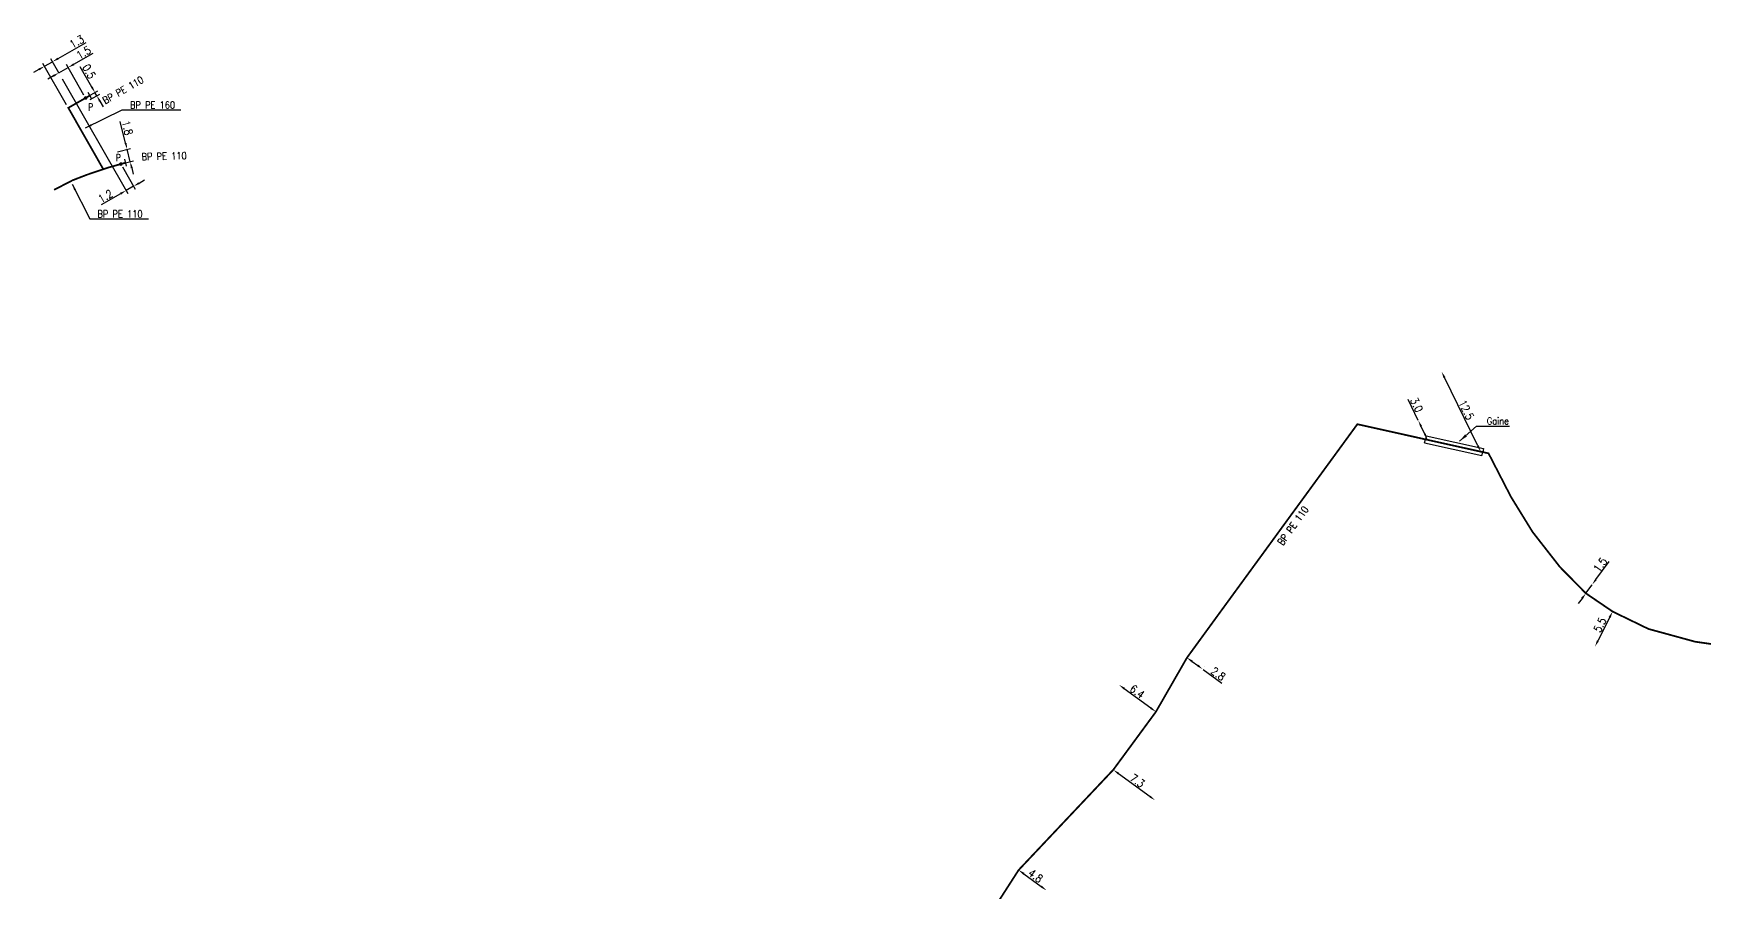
# Model space of a CAD drawing. Header units: millimetres. Extents: x 183997 to 185000, y 126999 to 128004.
# Drawn here: x 183997.1 to 184232, y 127145.6 to 127266.4 of the extents above; entities that cross this region are included whole.
import ezdxf
from ezdxf.enums import TextEntityAlignment as Align

# ---------------------------------------------------------------- set-up
doc = ezdxf.new("R2010")
doc.units = ezdxf.units.MM
doc.header["$PDMODE"] = 34
doc.linetypes.add('L_25_PE', pattern=[2000, 1000, 1000])
doc.layers.get('0').update_dxf_attribs({"linetype": 'CONTINUOUS'})
doc.layers.get('DEFPOINTS').update_dxf_attribs({"linetype": 'CONTINUOUS'})
for name, color, linetype in [('L_150', 1, 'CONTINUOUS'), ('L_300', 7, 'CONTINUOUS'), ('L_340', 7, 'CONTINUOUS'), ('L_400', 7, 'CONTINUOUS')]:
    doc.layers.add(name, color=color, linetype=linetype)
doc.styles.add('G_ROMANS', font='ROMANS.SHX', dxfattribs={"width": 0.75})
doc.styles.get("Standard").update_dxf_attribs({"font": 'romans.shx', "width": 0.85})
doc.dimstyles.get("Standard").update_dxf_attribs({"dimtxt": 1.5, "dimasz": 1.2, "dimexe": 0.625, "dimexo": 0.625, "dimgap": 0.25, "dimtad": 1, "dimdec": 1, "dimzin": 0, "dimdsep": 46, "dimtxsty": 'Standard', "dimcen": -0.5, "dimadec": 0, "dimazin": 0, "dimtfac": 1, "dimtdec": 1, "dimtmove": 0, "dimatfit": 3, "dimfxl": 0, "dimtolj": 1, "dimtzin": 0, "dimarcsym": 0})

# ---------------------------------------------------------------- blocks, each defined once
blk = doc.blocks.new('*D55')
at = {"layer": 'DEFPOINTS', "color": 0, "linetype": 'Continuous', "transparency": 16777216}
for p in [(184219.08, 127185.07), (184216.61, 127180.16), (184216.61, 127180.16)]:
    blk.add_point(p, dxfattribs=at)
at = {"layer": 'L_150', "color": 0, "linetype": 'Continuous', "lineweight": -2, "transparency": 16777216}
blk.add_line((184218.68, 127184.27), (184217.01, 127180.96), dxfattribs=at)
at = {"layer": 'L_150', "color": 0, "linetype": 'Continuous', "transparency": 16777216}
for points in [[(184218.54, 127184.33), (184218.81, 127184.2), (184219.08, 127185.07)], [(184216.88, 127181.03), (184217.15, 127180.89), (184216.61, 127180.16)]]:
    blk.add_solid(points, dxfattribs=at)
at = {"layer": 'L_150', "color": 0, "linetype": 'Continuous', "transparency": 16777216, "insert": (184217.3, 127183.19), "char_height": 1.125, "attachment_point": 5, "rotation": 63.262}
blk.add_mtext('\\A1;5.5', dxfattribs=at)
blk = doc.blocks.new('*D58')
at = {"layer": 'DEFPOINTS', "color": 0, "linetype": 'Continuous', "transparency": 16777216}
for p in [(184216.21, 127188.84), (184216.21, 127188.84), (184215.31, 127187.64)]:
    blk.add_point(p, dxfattribs=at)
at = {"layer": 'L_150', "color": 0, "linetype": 'Continuous', "lineweight": -2, "transparency": 16777216}
for p, q in [((184216.74, 127189.57), (184218.61, 127192.09)), ((184215.31, 127187.64), (184216.21, 127188.84)), ((184214.78, 127186.91), (184214.24, 127186.19))]:
    blk.add_line(p, q, dxfattribs=at)
at = {"layer": 'L_150', "color": 0, "linetype": 'Continuous', "transparency": 16777216}
for points in [[(184216.62, 127189.65), (184216.86, 127189.48), (184216.21, 127188.84)], [(184214.66, 127187), (184214.9, 127186.82), (184215.31, 127187.64)]]:
    blk.add_solid(points, dxfattribs=at)
at = {"layer": 'L_150', "color": 0, "linetype": 'Continuous', "transparency": 16777216, "insert": (184217.34, 127191.64), "char_height": 1.125, "attachment_point": 5, "rotation": 53.5407}
blk.add_mtext('\\A1;1.5', dxfattribs=at)
blk = doc.blocks.new('*D59')
at = {"layer": 'DEFPOINTS', "color": 0, "linetype": 'Continuous', "transparency": 16777216}
for p in [(184195.05, 127218.78), (184195.05, 127218.78), (184200.55, 127207.55)]:
    blk.add_point(p, dxfattribs=at)
at = {"layer": 'L_150', "color": 0, "linetype": 'Continuous', "lineweight": -2, "transparency": 16777216}
blk.add_line((184200.15, 127208.36), (184195.44, 127217.97), dxfattribs=at)
at = {"layer": 'L_150', "color": 0, "linetype": 'Continuous', "transparency": 16777216}
for points in [[(184195.58, 127218.04), (184195.31, 127217.9), (184195.05, 127218.78)], [(184200.28, 127208.43), (184200.01, 127208.29), (184200.55, 127207.55)]]:
    blk.add_solid(points, dxfattribs=at)
at = {"layer": 'L_150', "color": 0, "linetype": 'Continuous', "transparency": 16777216, "insert": (184198.51, 127213.42), "char_height": 1.125, "attachment_point": 5, "rotation": 296.096}
blk.add_mtext('\\A1;12.5', dxfattribs=at)
blk = doc.blocks.new('*D60')
at = {"layer": 'DEFPOINTS', "color": 0, "linetype": 'Continuous', "transparency": 16777216}
for p in [(184191.77, 127211.91), (184191.77, 127211.91), (184193.07, 127209.21)]:
    blk.add_point(p, dxfattribs=at)
at = {"layer": 'L_150', "color": 0, "linetype": 'Continuous', "lineweight": -2, "transparency": 16777216}
for p, q in [((184191.77, 127211.91), (184190.34, 127214.87)), ((184192.68, 127210.02), (184192.16, 127211.1))]:
    blk.add_line(p, q, dxfattribs=at)
at = {"layer": 'L_150', "color": 0, "linetype": 'Continuous', "transparency": 16777216}
for points in [[(184192.3, 127211.17), (184192.03, 127211.04), (184191.77, 127211.91)], [(184192.82, 127210.09), (184192.55, 127209.96), (184193.07, 127209.21)]]:
    blk.add_solid(points, dxfattribs=at)
at = {"layer": 'L_150', "color": 0, "linetype": 'Continuous', "transparency": 16777216, "insert": (184191.53, 127214.12), "char_height": 1.125, "attachment_point": 5, "rotation": 295.812}
blk.add_mtext('\\A1;3.0', dxfattribs=at)
blk = doc.blocks.new('*D61')
at = {"layer": 'DEFPOINTS', "color": 0, "linetype": 'Continuous', "transparency": 16777216}
for p in [(184159.25, 127178.58), (184161.51, 127176.93), (184161.51, 127176.93)]:
    blk.add_point(p, dxfattribs=at)
at = {"layer": 'L_150', "color": 0, "linetype": 'Continuous', "lineweight": -2, "transparency": 16777216}
for p, q in [((184159.52, 127178.96), (184159.52, 127178.96)), ((184159.97, 127178.05), (184160.78, 127177.46)), ((184161.51, 127176.93), (184164.15, 127175)), ((184161.78, 127177.31), (184161.78, 127177.31))]:
    blk.add_line(p, q, dxfattribs=at)
at = {"layer": 'L_150', "color": 0, "linetype": 'Continuous', "transparency": 16777216}
for points in [[(184160.06, 127178.17), (184159.88, 127177.93), (184159.25, 127178.58)], [(184160.87, 127177.58), (184160.69, 127177.34), (184161.51, 127176.93)]]:
    blk.add_solid(points, dxfattribs=at)
at = {"layer": 'L_150', "color": 0, "linetype": 'Continuous', "transparency": 16777216, "insert": (184163.64, 127176.31), "char_height": 1.125, "attachment_point": 5, "rotation": 323.8611}
blk.add_mtext('\\A1;2.8', dxfattribs=at)
blk = doc.blocks.new('*D62')
at = {"layer": 'DEFPOINTS', "color": 0, "linetype": 'Continuous', "transparency": 16777216}
for p in [(184149.71, 127174.75), (184149.71, 127174.75), (184154.88, 127170.97)]:
    blk.add_point(p, dxfattribs=at)
at = {"layer": 'L_150', "color": 0, "linetype": 'Continuous', "lineweight": -2, "transparency": 16777216}
blk.add_line((184154.15, 127171.5), (184150.44, 127174.22), dxfattribs=at)
at = {"layer": 'L_150', "color": 0, "linetype": 'Continuous', "transparency": 16777216}
for points in [[(184150.53, 127174.34), (184150.35, 127174.09), (184149.71, 127174.75)], [(184154.24, 127171.62), (184154.07, 127171.38), (184154.88, 127170.97)]]:
    blk.add_solid(points, dxfattribs=at)
at = {"layer": 'L_150', "color": 0, "linetype": 'Continuous', "transparency": 16777216, "insert": (184152.25, 127173.82), "char_height": 1.125, "attachment_point": 5, "rotation": 323.8611}
blk.add_mtext('\\A1;6.4', dxfattribs=at)
blk = doc.blocks.new('*D63')
at = {"layer": 'DEFPOINTS', "color": 0, "linetype": 'Continuous', "transparency": 16777216}
for p in [(184148.89, 127162.82), (184154.79, 127158.52), (184154.79, 127158.52)]:
    blk.add_point(p, dxfattribs=at)
at = {"layer": 'L_150', "color": 0, "linetype": 'Continuous', "lineweight": -2, "transparency": 16777216}
blk.add_line((184149.62, 127162.29), (184154.06, 127159.05), dxfattribs=at)
at = {"layer": 'L_150', "color": 0, "linetype": 'Continuous', "transparency": 16777216}
for points in [[(184149.71, 127162.41), (184149.53, 127162.17), (184148.89, 127162.82)], [(184154.15, 127159.17), (184153.97, 127158.93), (184154.79, 127158.52)]]:
    blk.add_solid(points, dxfattribs=at)
at = {"layer": 'L_150', "color": 0, "linetype": 'Continuous', "transparency": 16777216, "insert": (184152.28, 127161.28), "char_height": 1.125, "attachment_point": 5, "rotation": 323.8611}
blk.add_mtext('\\A1;7.3', dxfattribs=at)
blk = doc.blocks.new('*D64')
at = {"layer": 'DEFPOINTS', "color": 0, "linetype": 'Continuous', "transparency": 16777216}
for p in [(184135.59, 127148.73), (184139.46, 127145.89), (184139.46, 127145.89)]:
    blk.add_point(p, dxfattribs=at)
at = {"layer": 'L_150', "color": 0, "linetype": 'Continuous', "lineweight": -2, "transparency": 16777216}
blk.add_line((184136.32, 127148.2), (184138.74, 127146.42), dxfattribs=at)
at = {"layer": 'L_150', "color": 0, "linetype": 'Continuous', "transparency": 16777216}
for points in [[(184136.41, 127148.32), (184136.23, 127148.07), (184135.59, 127148.73)], [(184138.83, 127146.54), (184138.65, 127146.3), (184139.46, 127145.89)]]:
    blk.add_solid(points, dxfattribs=at)
at = {"layer": 'L_150', "color": 0, "linetype": 'Continuous', "transparency": 16777216, "insert": (184137.97, 127147.91), "char_height": 1.125, "attachment_point": 5, "rotation": 323.7823}
blk.add_mtext('\\A1;4.8', dxfattribs=at)
blk = doc.blocks.new('*D133')
at = {"layer": 'DEFPOINTS', "color": 0, "linetype": 'Continuous', "transparency": 16777216}
for p in [(183999.79, 127262.38), (184000.92, 127260.4), (184002, 127255.89)]:
    blk.add_point(p, dxfattribs=at)
at = {"layer": 'L_150', "color": 0, "linetype": 'Continuous', "lineweight": -2, "transparency": 16777216}
for p, q in [((184000.57, 127262.83), (184004.53, 127265.09)), ((183997.88, 127261.29), (183997.1, 127260.85)), ((184001.76, 127256.3), (183998.43, 127262.14)), ((183998.66, 127261.74), (183999.79, 127262.38)), ((184000.69, 127260.81), (183999.56, 127262.79))]:
    blk.add_line(p, q, dxfattribs=at)
at = {"layer": 'L_150', "color": 0, "linetype": 'Continuous', "transparency": 16777216}
for points in [[(183997.8, 127261.42), (183997.95, 127261.16), (183998.66, 127261.74)], [(184000.5, 127262.96), (184000.65, 127262.7), (183999.79, 127262.38)]]:
    blk.add_solid(points, dxfattribs=at)
at = {"layer": 'L_150', "color": 0, "linetype": 'Continuous', "transparency": 16777216, "insert": (184003.19, 127265.19), "char_height": 1.125, "attachment_point": 5, "rotation": 29.7127}
blk.add_mtext('\\A1;1.3', dxfattribs=at)
blk = doc.blocks.new('*D134')
at = {"layer": 'DEFPOINTS', "color": 0, "transparency": 16777216}
for p in [(184000.68, 127260.82), (184000.92, 127260.4), (184004.43, 127257.28)]:
    blk.add_point(p, dxfattribs=at)
at = {"layer": 'L_300', "color": 0, "lineweight": -2, "transparency": 16777216}
for p, q in [((184002.76, 127262.01), (184005.49, 127263.57)), ((184000.69, 127260.81), (184000.45, 127261.23)), ((184000.68, 127260.82), (184001.98, 127261.56)), ((184004.2, 127257.69), (184001.75, 127261.97)), ((183999.9, 127260.37), (183999.12, 127259.93))]:
    blk.add_line(p, q, dxfattribs=at)
at = {"layer": 'L_300', "color": 0, "transparency": 16777216}
for points in [[(184002.69, 127262.14), (184002.84, 127261.88), (184001.98, 127261.56)], [(183999.82, 127260.5), (183999.97, 127260.24), (184000.68, 127260.82)]]:
    blk.add_solid(points, dxfattribs=at)
at = {"layer": 'L_300', "color": 0, "transparency": 16777216, "insert": (184004.15, 127263.66), "char_height": 1.125, "attachment_point": 5, "rotation": 29.7127}
blk.add_mtext('\\A1;1.5', dxfattribs=at)
blk = doc.blocks.new('*D135')
at = {"layer": 'DEFPOINTS', "color": 0, "transparency": 16777216}
for p in [(184004.43, 127257.28), (184004.68, 127256.84), (184006, 127257.6)]:
    blk.add_point(p, dxfattribs=at)
at = {"layer": 'L_300', "color": 0, "lineweight": -2, "transparency": 16777216}
for p, q in [((184005.31, 127258.82), (184003.68, 127261.66)), ((184004.84, 127257.51), (184006.16, 127258.27)), ((184005.08, 127257.08), (184006.41, 127257.83)), ((184006, 127257.6), (184005.75, 127258.03)), ((184006.45, 127256.82), (184006.89, 127256.04))]:
    blk.add_line(p, q, dxfattribs=at)
at = {"layer": 'L_300', "color": 0, "transparency": 16777216}
for points in [[(184005.44, 127258.89), (184005.18, 127258.74), (184005.75, 127258.03)], [(184006.58, 127256.89), (184006.32, 127256.74), (184006, 127257.6)]]:
    blk.add_solid(points, dxfattribs=at)
at = {"layer": 'L_300', "color": 0, "transparency": 16777216, "insert": (184004.92, 127261), "char_height": 1.125, "attachment_point": 5, "rotation": 299.7127}
blk.add_mtext('\\A1;0.5', dxfattribs=at)
blk = doc.blocks.new('*D136')
at = {"layer": 'DEFPOINTS', "color": 0, "transparency": 16777216}
for p in [(184000.92, 127260.4), (184009.39, 127247.99), (184010.13, 127244.27)]:
    blk.add_point(p, dxfattribs=at)
at = {"layer": 'L_300', "color": 0, "lineweight": -2, "transparency": 16777216}
for p, q in [((184001.15, 127259.99), (184010.36, 127243.86)), ((184009.62, 127247.58), (184011.4, 127244.45)), ((184011.17, 127244.86), (184010.13, 127244.27)), ((184011.95, 127245.31), (184012.73, 127245.75)), ((184009.34, 127243.82), (184006.62, 127242.26))]:
    blk.add_line(p, q, dxfattribs=at)
at = {"layer": 'L_300', "color": 0, "transparency": 16777216}
for points in [[(184011.88, 127245.44), (184012.02, 127245.18), (184011.17, 127244.86)], [(184009.27, 127243.95), (184009.42, 127243.69), (184010.13, 127244.27)]]:
    blk.add_solid(points, dxfattribs=at)
at = {"layer": 'L_300', "color": 0, "transparency": 16777216, "insert": (184007.22, 127243.47), "char_height": 1.125, "attachment_point": 5, "rotation": 29.7127}
blk.add_mtext('\\A1;1.2', dxfattribs=at)
blk = doc.blocks.new('*D137')
at = {"layer": 'DEFPOINTS', "color": 0, "transparency": 16777216}
for p in [(184008.46, 127249.61), (184010.27, 127250.06), (184009.39, 127247.99)]:
    blk.add_point(p, dxfattribs=at)
at = {"layer": 'L_300', "color": 0, "lineweight": -2, "transparency": 16777216}
for p, q in [((184010.06, 127250.93), (184009.31, 127253.98)), ((184008.91, 127249.72), (184010.73, 127250.17)), ((184010.7, 127248.31), (184010.27, 127250.06)), ((184009.84, 127248.1), (184011.16, 127248.42)), ((184010.92, 127247.44), (184011.14, 127246.56))]:
    blk.add_line(p, q, dxfattribs=at)
at = {"layer": 'L_300', "color": 0, "transparency": 16777216}
for points in [[(184010.2, 127250.97), (184009.91, 127250.9), (184010.27, 127250.06)], [(184011.07, 127247.47), (184010.77, 127247.4), (184010.7, 127248.31)]]:
    blk.add_solid(points, dxfattribs=at)
at = {"layer": 'L_300', "color": 0, "transparency": 16777216, "insert": (184010.3, 127253.07), "char_height": 1.125, "attachment_point": 5, "rotation": 283.8537}
blk.add_mtext('\\A1;1.8', dxfattribs=at)
blk = doc.blocks.new('L_300_12')
at = {"color": 0, "linetype": 'Continuous', "const_width": 0.248, "flags": 128}
blk.add_lwpolyline([(-0.13, 0, 1), (0.13, 0, 1)], format="xyb", close=True, dxfattribs=at)
at = {"linetype": 'Continuous', "style": 'G_ROMANS', "width": 0.75}
blk.add_attdef('P', text='', height=1, dxfattribs=at).set_placement((0, 1.33), align=Align.MIDDLE_CENTER)
at = {"color": 0, "linetype": 'Continuous', "width": 0.75, "flags": 3}
for tag, p in [('DEF_LEG', (0, -5)), ('DEF_COUP', (0, -7.5)), ('DEF_TYPE', (0, -10))]:
    blk.add_attdef(tag, text='', height=1.2, dxfattribs=at).set_placement(p, align=Align.MIDDLE)
blk = doc.blocks.new('L_340_07')
at = {"color": 0, "linetype": 'Continuous', "const_width": 0.25, "flags": 128}
blk.add_lwpolyline([(0, 0), (0.35, 0)], dxfattribs=at)
at = {"color": 0, "linetype": 'Continuous', "flags": 128}
blk.add_lwpolyline([(0.35, -0.5), (0.35, 0.5)], dxfattribs=at)
at = {"color": 0, "linetype": 'Continuous', "width": 0.75, "flags": 3}
for tag, p in [('DEF_LEG', (0.72, -3.47)), ('DEF_COUP', (0.72, -5.97)), ('DEF_TYPE', (0.72, -8.47))]:
    blk.add_attdef(tag, text='', height=1.2, dxfattribs=at).set_placement(p, align=Align.MIDDLE)

msp = doc.modelspace()

# ---------------------------------------------------------------- linework, layer by layer
at = {"layer": 'L_150', "linetype": 'L_25_PE', "flags": 128}
for points in [[(184006.92, 127247.26, 0.25, 0.25, 0), (184002, 127255.89, 0.25, 0.25, 0), (184004.43, 127257.28, 0.25, 0.25, 0), (184004.73, 127257.45, 0, 0, 0)], [(184000, 127244.36, 0.25, 0.25, 0), (184002.59, 127245.7, 0.25, 0.25, 0), (184004.64, 127246.49, 0.25, 0.25, 0), (184007.54, 127247.47, 0.25, 0.25, 0), (184009.39, 127247.99, 0.25, 0.25, 0), (184009.72, 127248.08, 0, 0, 0)]]:
    msp.add_lwpolyline(points, format="xyseb", dxfattribs=at)
at = {"layer": 'L_150', "linetype": 'L_25_PE', "const_width": 0.25}
msp.add_lwpolyline([(184236.25, 127180.03), (184230.68, 127180.83), (184224.13, 127182.62), (184219.08, 127185.07), (184215.31, 127187.64), (184211.67, 127191.34), (184207.83, 127196.26), (184204.8, 127201.18), (184201.64, 127207.31), (184200.82, 127207.49), (184200.55, 127207.55), (184193.07, 127209.21), (184192.76, 127209.28), (184183.2, 127211.41), (184163.54, 127184.47), (184159.25, 127178.58), (184159.25, 127178.58), (184154.88, 127170.97), (184148.89, 127162.82), (184135.59, 127148.73), (184129.85, 127139.8)], dxfattribs=at)
at = {"layer": 'L_400', "color": 7, "linetype": 'CONTINUOUS'}
for p, q in [((184192.65, 127208.8), (184192.76, 127209.28)), ((184192.86, 127209.77), (184192.76, 127209.28)), ((184192.86, 127209.77), (184200.93, 127207.98)), ((184192.65, 127208.8), (184200.71, 127207)), ((184200.71, 127207), (184200.82, 127207.49)), ((184200.93, 127207.98), (184200.82, 127207.49))]:
    msp.add_line(p, q, dxfattribs=at)

# ---------------------------------------------------------------- block references
at = {"layer": 'L_300'}
ref = msp.add_blockref('L_300_12', (184004.43, 127257.28), dxfattribs=dict(at, rotation=10.20818532775605))
ref.add_attrib('P', 'P', dxfattribs={"layer": '0', "linetype": 'Continuous', "height": 1, "style": 'G_ROMANS', "width": 0.75}).set_placement((184005.15, 127255.99), align=Align.MIDDLE_CENTER)
ref = msp.add_blockref('L_300_12', (184009.39, 127247.99), dxfattribs=dict(at, rotation=10.20818532775601))
ref.add_attrib('P', 'P', dxfattribs={"layer": '0', "linetype": 'Continuous', "height": 1, "style": 'G_ROMANS', "width": 0.75}).set_placement((184009.04, 127248.87), align=Align.MIDDLE_CENTER)
at = {"layer": 'L_340'}
for p, rotation in [((184004.73, 127257.45), 29.71271769751164), ((184009.72, 127248.08), 15.51644101339381)]:
    msp.add_blockref('L_340_07', p, dxfattribs=dict(at, rotation=rotation))

# ---------------------------------------------------------------- texts
at = {"layer": 'L_150', "linetype": 'L_25_PE', "width": 0.85}
msp.add_text('BP PE 110', height=1, rotation=54.2577, dxfattribs=at).set_placement((184172.71, 127194.27))
at = {"layer": 'L_150', "linetype": 'L_25_PE', "char_height": 1, "attachment_point": 4}
for insert, rotation in [((184006.95, 127256.82), 29.7127), ((184012.3, 127249.01), 1.6285)]:
    msp.add_mtext('BP PE 110', dxfattribs=dict(at, insert=insert, rotation=rotation))
at = {"layer": 'L_150', "linetype": 'Continuous', "char_height": 1, "attachment_point": 4}
for s, insert in [('BP PE 160', (184010.67, 127256.28)), ('BP PE 110', (184006.1, 127240.98))]:
    msp.add_mtext(s, dxfattribs=dict(at, insert=insert))
at = {"layer": 'L_400', "insert": (184201.4, 127211.87), "char_height": 1, "attachment_point": 4}
msp.add_mtext('Gaine', dxfattribs=at)

# ---------------------------------------------------------------- dimensions: what is measured, and where the dimension line sits
at = {"layer": 'L_150', "linetype": 'Continuous'}
for base, p1, p2, angle, picture, middle in [((183999.79, 127262.38), (184002, 127255.89), (184000.92, 127260.4), 209.7127, '*D133', (184003.56, 127264.53)), ((184195.05, 127218.78), (184200.55, 127207.55), (184195.05, 127218.78), 296.096, '*D59', (184197.83, 127213.09)), ((184191.77, 127211.91), (184193.07, 127209.21), (184191.77, 127211.91), 295.812, '*D60', (184190.86, 127213.79)), ((184216.21, 127188.84), (184215.31, 127187.64), (184216.21, 127188.84), 233.5407, '*D58', (184217.94, 127191.19)), ((184216.61, 127180.16), (184219.08, 127185.07), (184216.61, 127180.16), 63.262, '*D55', (184217.97, 127182.86)), ((184161.51, 127176.93), (184159.25, 127178.58), (184161.51, 127176.93), 143.8611, '*D61', (184163.19, 127175.7)), ((184149.71, 127174.75), (184154.88, 127170.97), (184149.71, 127174.75), 323.8611, '*D62', (184151.81, 127173.21)), ((184154.79, 127158.52), (184148.89, 127162.82), (184154.79, 127158.52), 143.8611, '*D63', (184151.84, 127160.67)), ((184139.46, 127145.89), (184135.59, 127148.73), (184139.46, 127145.89), 143.7823, '*D64', (184137.53, 127147.31))]:
    dim = msp.add_linear_dim(base=base, p1=p1, p2=p2, angle=angle, dimstyle='Standard', override={"dimscale": 0.75}, dxfattribs=at)
    dim.commit()
    dim.dimension.update_dxf_attribs({"geometry": picture, "text_midpoint": middle, "dimtype": 160})
at = {"layer": 'L_300'}
for base, p1, p2, angle, picture, middle in [((184000.68, 127260.82), (184004.43, 127257.28), (184000.92, 127260.4), 29.7127, '*D134', (184004.52, 127263.01)), ((184006, 127257.6), (184004.43, 127257.28), (184004.68, 127256.84), 119.7127, '*D135', (184004.27, 127260.63)), ((184010.13, 127244.27), (184009.39, 127247.99), (184000.92, 127260.4), 29.7127, '*D136', (184007.59, 127242.82)), ((184010.27, 127250.06), (184009.39, 127247.99), (184008.46, 127249.61), 283.8537, '*D137', (184009.57, 127252.89))]:
    dim = msp.add_linear_dim(base=base, p1=p1, p2=p2, angle=angle, dimstyle='Standard', override={"dimscale": 0.75}, dxfattribs=at)
    dim.commit()
    dim.dimension.update_dxf_attribs({"geometry": picture, "text_midpoint": middle, "dimtype": 160})

# ---------------------------------------------------------------- leaders
at = {"layer": 'L_150', "linetype": 'Continuous', "annotation_type": 0, "has_hookline": 1, "hookline_direction": 0, "text_width": 7.16}
for points in [[(184004.42, 127253.07), (184009.58, 127255.59), (184010.48, 127255.59)], [(184002.54, 127245.17), (184005.01, 127240.3), (184005.91, 127240.3)]]:
    msp.add_leader(points, dimstyle='Standard', override={"dimscale": 0.75}, dxfattribs=at)
at = {"layer": 'L_400', "annotation_type": 0, "has_hookline": 1, "hookline_direction": 0, "text_width": 3.2}
msp.add_leader([(184197.57, 127209.04), (184199.95, 127211.12), (184201.15, 127211.12)], dimstyle='Standard', dxfattribs=at)

doc.saveas('drawing.dxf')
